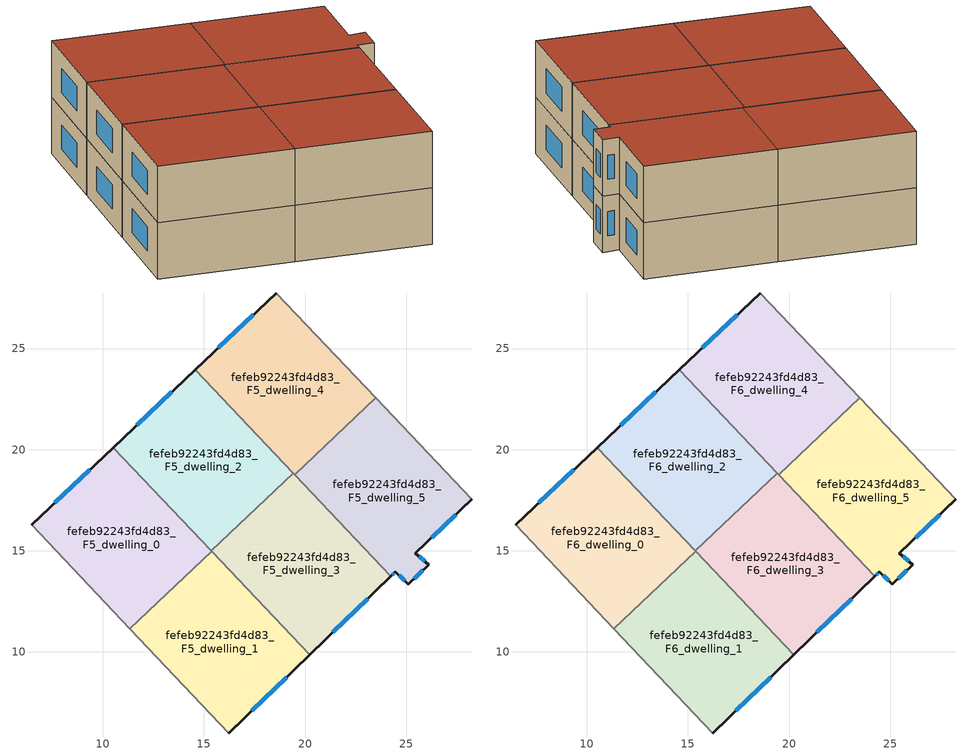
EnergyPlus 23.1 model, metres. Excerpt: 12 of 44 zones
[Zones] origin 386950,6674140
fefeb92243fd4d83_F5_dwelling_0
 floor to fefeb92243fd4d83_F4_dwelling_0 (EU_floor_Construction): 10.52,20.11 15.38,14.98 11.34,11.15 6.48,16.28 z15
 wall outside (EU_wall_Construction): 10.52,20.11 6.48,16.28 z15:18
 wall to fefeb92243fd4d83_F5_dwelling_1 (EU_wall_Construction): 11.34,11.15 15.38,14.98 z15:18
 wall adiabatic (EU_wall_Construction): 6.48,16.28 11.34,11.15 z15:18
 wall to fefeb92243fd4d83_F5_dwelling_2 (EU_wall_Construction): 15.37,15 10.52,20.11 z15:18
 wall to fefeb92243fd4d83_F5_dwelling_3 (EU_wall_Construction): 15.38,14.98 15.37,15 z15:18
 window (EU_Window_Construction): 9.37,19.01 7.64,17.37 z15.86:17.14
fefeb92243fd4d83_F5_dwelling_1
 floor to fefeb92243fd4d83_F4_dwelling_1 (EU_floor_Construction): 15.38,14.98 20.23,9.87 16.23,6 11.34,11.15 z15
 wall outside (EU_wall_Construction): 16.23,6 20.23,9.87 z15:18
 wall adiabatic (EU_wall_Construction): 11.34,11.15 16.23,6 z15:18
 wall to fefeb92243fd4d83_F5_dwelling_3 (EU_wall_Construction): 20.23,9.87 15.38,14.98 z15:18
 window (EU_Window_Construction): 17.37,7.1 19.09,8.76 z15.86:17.14
fefeb92243fd4d83_F5_dwelling_2
 floor to fefeb92243fd4d83_F4_dwelling_2 (EU_floor_Construction): 14.58,23.95 19.42,18.84 15.36,15 10.52,20.11 z15
 wall outside (EU_wall_Construction): 14.58,23.95 10.52,20.11 z15:18
 wall to fefeb92243fd4d83_F5_dwelling_3 (EU_wall_Construction): 15.36,15 19.42,18.84 z15:18
 wall to fefeb92243fd4d83_F5_dwelling_4 (EU_wall_Construction): 19.42,18.84 14.58,23.95 z15:18
 window (EU_Window_Construction): 13.42,22.85 11.68,21.21 z15.86:17.14
fefeb92243fd4d83_F5_dwelling_3
 floor to fefeb92243fd4d83_F4_dwelling_3 (EU_floor_Construction): 19.42,18.84 24.25,13.75 20.23,9.87 15.36,15 z15
 wall outside (EU_wall_Construction): 20.23,9.87 24.25,13.75 z15:18
 wall to fefeb92243fd4d83_F5_dwelling_5 (EU_wall_Construction): 24.25,13.75 19.49,18.77 z15:18
 wall to fefeb92243fd4d83_F5_dwelling_4 (EU_wall_Construction): 19.49,18.77 19.42,18.84 z15:18
 window (EU_Window_Construction): 21.38,10.98 23.1,12.64 z15.86:17.14
fefeb92243fd4d83_F5_dwelling_4
 floor to fefeb92243fd4d83_F4_dwelling_4 (EU_floor_Construction): 18.58,27.75 23.49,22.56 19.49,18.77 14.58,23.95 z15
 wall outside (EU_wall_Construction): 18.58,27.75 14.58,23.95 z15:18
 wall adiabatic (EU_wall_Construction): 23.49,22.56 18.58,27.75 z15:18
 wall to fefeb92243fd4d83_F5_dwelling_5 (EU_wall_Construction): 19.49,18.77 23.49,22.56 z15:18
 window (EU_Window_Construction): 17.43,26.66 15.72,25.04 z15.86:17.14
fefeb92243fd4d83_F5_dwelling_5
 floor to fefeb92243fd4d83_F4_dwelling_5 (EU_floor_Construction): 23.49,22.56 28.25,17.54 25.45,14.89 26.11,14.32 25.1,13.34 24.46,13.96 24.25,13.75 19.49,18.77 z15
 wall outside (EU_wall_Construction): 24.25,13.75 24.46,13.96 25.1,13.34 26.11,14.32 25.45,14.89 28.25,17.54 z15:18
 wall adiabatic (EU_wall_Construction): 28.25,17.54 23.49,22.56 z15:18
 window (EU_Window_Construction): 26.25,15.65 27.45,16.78 / 25.92,14.48 25.64,14.72 / 25.39,13.62 25.82,14.04 / 24.65,13.78 24.92,13.52 / 24.31,13.81 24.4,13.9 z15.86:17.14
fefeb92243fd4d83_F6_dwelling_0
 floor to fefeb92243fd4d83_F5_dwelling_0 (EU_floor_Construction): 10.52,20.11 15.38,14.98 11.34,11.15 6.48,16.28 z18
 wall outside (EU_wall_Construction): 10.52,20.11 6.48,16.28 z18:21
 wall to fefeb92243fd4d83_F6_dwelling_1 (EU_wall_Construction): 11.34,11.15 15.38,14.98 z18:21
 wall adiabatic (EU_wall_Construction): 6.48,16.28 11.34,11.15 z18:21
 wall to fefeb92243fd4d83_F6_dwelling_2 (EU_wall_Construction): 15.37,15 10.52,20.11 z18:21
 wall to fefeb92243fd4d83_F6_dwelling_3 (EU_wall_Construction): 15.38,14.98 15.37,15 z18:21
 window (EU_Window_Construction): 9.37,19.01 7.64,17.37 z18.86:20.14
 roof outside (EU_roof_Construction): 15.38,14.98 10.52,20.11 6.48,16.28 11.34,11.15 z21
fefeb92243fd4d83_F6_dwelling_1
 floor to fefeb92243fd4d83_F5_dwelling_1 (EU_floor_Construction): 15.38,14.98 20.23,9.87 16.23,6 11.34,11.15 z18
 wall outside (EU_wall_Construction): 16.23,6 20.23,9.87 z18:21
 wall adiabatic (EU_wall_Construction): 11.34,11.15 16.23,6 z18:21
 wall to fefeb92243fd4d83_F6_dwelling_3 (EU_wall_Construction): 20.23,9.87 15.38,14.98 z18:21
 window (EU_Window_Construction): 17.37,7.1 19.09,8.76 z18.86:20.14
 roof outside (EU_roof_Construction): 20.23,9.87 15.38,14.98 11.34,11.15 16.23,6 z21
fefeb92243fd4d83_F6_dwelling_2
 floor to fefeb92243fd4d83_F5_dwelling_2 (EU_floor_Construction): 14.58,23.95 19.42,18.84 15.36,15 10.52,20.11 z18
 wall outside (EU_wall_Construction): 14.58,23.95 10.52,20.11 z18:21
 wall to fefeb92243fd4d83_F6_dwelling_3 (EU_wall_Construction): 15.36,15 19.42,18.84 z18:21
 wall to fefeb92243fd4d83_F6_dwelling_4 (EU_wall_Construction): 19.42,18.84 14.58,23.95 z18:21
 window (EU_Window_Construction): 13.42,22.85 11.68,21.21 z18.86:20.14
 roof outside (EU_roof_Construction): 19.42,18.84 14.58,23.95 10.52,20.11 15.36,15 z21
fefeb92243fd4d83_F6_dwelling_3
 floor to fefeb92243fd4d83_F5_dwelling_3 (EU_floor_Construction): 19.42,18.84 24.25,13.75 20.23,9.87 15.36,15 z18
 wall outside (EU_wall_Construction): 20.23,9.87 24.25,13.75 z18:21
 wall to fefeb92243fd4d83_F6_dwelling_5 (EU_wall_Construction): 24.25,13.75 19.49,18.77 z18:21
 wall to fefeb92243fd4d83_F6_dwelling_4 (EU_wall_Construction): 19.49,18.77 19.42,18.84 z18:21
 window (EU_Window_Construction): 21.38,10.98 23.1,12.64 z18.86:20.14
 roof outside (EU_roof_Construction): 24.25,13.75 19.42,18.84 15.36,15 20.23,9.87 z21
fefeb92243fd4d83_F6_dwelling_4
 floor to fefeb92243fd4d83_F5_dwelling_4 (EU_floor_Construction): 18.58,27.75 23.49,22.56 19.49,18.77 14.58,23.95 z18
 wall outside (EU_wall_Construction): 18.58,27.75 14.58,23.95 z18:21
 wall adiabatic (EU_wall_Construction): 23.49,22.56 18.58,27.75 z18:21
 wall to fefeb92243fd4d83_F6_dwelling_5 (EU_wall_Construction): 19.49,18.77 23.49,22.56 z18:21
 window (EU_Window_Construction): 17.43,26.66 15.72,25.04 z18.86:20.14
 roof outside (EU_roof_Construction): 23.49,22.56 18.58,27.75 14.58,23.95 19.49,18.77 z21
fefeb92243fd4d83_F6_dwelling_5
 floor to fefeb92243fd4d83_F5_dwelling_5 (EU_floor_Construction): 23.49,22.56 28.25,17.54 25.45,14.89 26.11,14.32 25.1,13.34 24.46,13.96 24.25,13.75 19.49,18.77 z18
 wall outside (EU_wall_Construction): 24.25,13.75 24.46,13.96 25.1,13.34 26.11,14.32 25.45,14.89 28.25,17.54 z18:21
 wall adiabatic (EU_wall_Construction): 28.25,17.54 23.49,22.56 z18:21
 window (EU_Window_Construction): 26.25,15.65 27.45,16.78 / 25.92,14.48 25.64,14.72 / 25.39,13.62 25.82,14.04 / 24.65,13.78 24.92,13.52 / 24.31,13.81 24.4,13.9 z18.86:20.14
 roof outside (EU_roof_Construction): 26.11,14.32 25.45,14.89 28.25,17.54 23.49,22.56 19.49,18.77 24.25,13.75 24.46,13.96 25.1,13.34 z21
[Building]
EU S2 Campaign: North Axis=0; Terrain=City; Solar Distribution=FullExterior
[Site:Location]
Helsinki-Vantaa.AP: Latitude=60.317; Longitude=24.963; Time Zone=2; Elevation=54.6
[SizingPeriod:WeatherFileDays]
AnnualSizingPeriod: Begin Month=1; Begin Day of Month=1; End Month=12; End Day of Month=31; Day of Week for Start Day=Monday; Use Weather File Daylight Saving Period=No; Use Weather File Rain and Snow Indicators=No
[MATERIAL]
EU_InternalMass_Material: Roughness=MediumRough; Thickness=0.1; Conductivity=1; Density=1800; Specific Heat=900; Thermal Absorptance=0.9; Solar Absorptance=0.7; Visible Absorptance=0.7
[MATERIAL:NOMASS] Roughness=MediumRough; Thermal Absorptance=0.9; Solar Absorptance=0.7; Visible Absorptance=0.7
Name | Thermal Resistance
EU_wall_NoMass | 1.10183
EU_roof_NoMass; EU_floor_NoMass | 1.70606
[WINDOWMATERIAL:SIMPLEGLAZINGSYSTEM]
EU_Window_SimpleGlazing: UFactor=3.11035; Solar Heat Gain Coefficient=0.8; Visible Transmittance=0.8
[CONSTRUCTION]
EU_wall_Construction: EU_wall_NoMass
EU_roof_Construction: EU_roof_NoMass
EU_floor_Construction: EU_floor_NoMass
EU_Window_Construction: EU_Window_SimpleGlazing
EU_InternalMass_Construction: EU_InternalMass_Material
[ZONE] Type=1; Multiplier=1; Ceiling Height=autocalculate; Floor Area=autocalculate; Part of Total Floor Area=Yes
Name | Volume
fefeb92243fd4d83_F5_dwelling_0; fefeb92243fd4d83_F6_dwelling_0 | 118.047
fefeb92243fd4d83_F5_dwelling_1; fefeb92243fd4d83_F6_dwelling_1; fefeb92243fd4d83_F5_dwelling_5; fefeb92243fd4d83_F6_dwelling_5 | 118.058
fefeb92243fd4d83_F5_dwelling_2; fefeb92243fd4d83_F6_dwelling_2 | 118.052
fefeb92243fd4d83_F5_dwelling_3; fefeb92243fd4d83_F6_dwelling_3 | 118.065
fefeb92243fd4d83_F5_dwelling_4; fefeb92243fd4d83_F6_dwelling_4 | 118.045
[INTERNALMASS] Construction=EU_InternalMass_Construction
Name | Zone or ZoneList | Surface Area
fefeb92243fd4d83_F5_dwelling_0_EU_InternalMass | fefeb92243fd4d83_F5_dwelling_0 | 39.3498
fefeb92243fd4d83_F5_dwelling_1_EU_InternalMass | fefeb92243fd4d83_F5_dwelling_1 | 39.3518
fefeb92243fd4d83_F5_dwelling_2_EU_InternalMass | fefeb92243fd4d83_F5_dwelling_2 | 39.3507
fefeb92243fd4d83_F5_dwelling_3_EU_InternalMass | fefeb92243fd4d83_F5_dwelling_3 | 39.3541
fefeb92243fd4d83_F5_dwelling_4_EU_InternalMass | fefeb92243fd4d83_F5_dwelling_4 | 39.3491
fefeb92243fd4d83_F5_dwelling_5_EU_InternalMass | fefeb92243fd4d83_F5_dwelling_5 | 39.3528
fefeb92243fd4d83_F6_dwelling_0_EU_InternalMass | fefeb92243fd4d83_F6_dwelling_0 | 39.3498
fefeb92243fd4d83_F6_dwelling_1_EU_InternalMass | fefeb92243fd4d83_F6_dwelling_1 | 39.3518
fefeb92243fd4d83_F6_dwelling_2_EU_InternalMass | fefeb92243fd4d83_F6_dwelling_2 | 39.3507
fefeb92243fd4d83_F6_dwelling_3_EU_InternalMass | fefeb92243fd4d83_F6_dwelling_3 | 39.3541
fefeb92243fd4d83_F6_dwelling_4_EU_InternalMass | fefeb92243fd4d83_F6_dwelling_4 | 39.3491
fefeb92243fd4d83_F6_dwelling_5_EU_InternalMass | fefeb92243fd4d83_F6_dwelling_5 | 39.3528
[OTHEREQUIPMENT] Fuel Type=Electricity; Design Level Calculation Method=Watts/Area; Power per Zone Floor Area=1; Fraction Latent=0; Fraction Radiant=0; Fraction Lost=0; Carbon Dioxide Generation Rate=0; EndUse Subcategory=EU_Step8_InternalGains
Name | Zone or ZoneList or Space or SpaceList | Schedule
EU_Step8_InternalGain_fefeb92243fd4d83_F5_dwelling_0_f000 | fefeb92243fd4d83_F5_dwelling_0 | EU_Step8_GainSchedule_fefeb92243fd4d83_F5_dwelling_0_f000
EU_Step8_InternalGain_fefeb92243fd4d83_F5_dwelling_1_f000 | fefeb92243fd4d83_F5_dwelling_1 | EU_Step8_GainSchedule_fefeb92243fd4d83_F5_dwelling_1_f000
EU_Step8_InternalGain_fefeb92243fd4d83_F5_dwelling_2_f000 | fefeb92243fd4d83_F5_dwelling_2 | EU_Step8_GainSchedule_fefeb92243fd4d83_F5_dwelling_2_f000
EU_Step8_InternalGain_fefeb92243fd4d83_F5_dwelling_3_f000 | fefeb92243fd4d83_F5_dwelling_3 | EU_Step8_GainSchedule_fefeb92243fd4d83_F5_dwelling_3_f000
EU_Step8_InternalGain_fefeb92243fd4d83_F5_dwelling_4_f000 | fefeb92243fd4d83_F5_dwelling_4 | EU_Step8_GainSchedule_fefeb92243fd4d83_F5_dwelling_4_f000
EU_Step8_InternalGain_fefeb92243fd4d83_F5_dwelling_5_f000 | fefeb92243fd4d83_F5_dwelling_5 | EU_Step8_GainSchedule_fefeb92243fd4d83_F5_dwelling_5_f000
EU_Step8_InternalGain_fefeb92243fd4d83_F6_dwelling_0_f000 | fefeb92243fd4d83_F6_dwelling_0 | EU_Step8_GainSchedule_fefeb92243fd4d83_F6_dwelling_0_f000
EU_Step8_InternalGain_fefeb92243fd4d83_F6_dwelling_1_f000 | fefeb92243fd4d83_F6_dwelling_1 | EU_Step8_GainSchedule_fefeb92243fd4d83_F6_dwelling_1_f000
EU_Step8_InternalGain_fefeb92243fd4d83_F6_dwelling_2_f000 | fefeb92243fd4d83_F6_dwelling_2 | EU_Step8_GainSchedule_fefeb92243fd4d83_F6_dwelling_2_f000
EU_Step8_InternalGain_fefeb92243fd4d83_F6_dwelling_3_f000 | fefeb92243fd4d83_F6_dwelling_3 | EU_Step8_GainSchedule_fefeb92243fd4d83_F6_dwelling_3_f000
EU_Step8_InternalGain_fefeb92243fd4d83_F6_dwelling_4_f000 | fefeb92243fd4d83_F6_dwelling_4 | EU_Step8_GainSchedule_fefeb92243fd4d83_F6_dwelling_4_f000
EU_Step8_InternalGain_fefeb92243fd4d83_F6_dwelling_5_f000 | fefeb92243fd4d83_F6_dwelling_5 | EU_Step8_GainSchedule_fefeb92243fd4d83_F6_dwelling_5_f000
[ZONEVENTILATION:DESIGNFLOWRATE] Schedule=EU_AlwaysOn; Design Flow Rate Calculation Method=AirChanges/Hour; Air Changes per Hour=0.756316; Ventilation Type=Natural; Fan Pressure Rise=0; Fan Total Efficiency=1; Constant Term Coefficient=1; Temperature Term Coefficient=0; Velocity Term Coefficient=0; Velocity Squared Term Coefficient=0; Minimum Indoor Temperature=-100; Maximum Indoor Temperature=100; Delta Temperature=-100; Minimum Outdoor Temperature=-100; Maximum Outdoor Temperature=100; Maximum Wind Speed=40
Name | Zone or ZoneList or Space or SpaceList
EU_ConstantAir_fefeb92243fd4d83_F5_dwelling_0 | fefeb92243fd4d83_F5_dwelling_0
EU_ConstantAir_fefeb92243fd4d83_F5_dwelling_1 | fefeb92243fd4d83_F5_dwelling_1
EU_ConstantAir_fefeb92243fd4d83_F5_dwelling_2 | fefeb92243fd4d83_F5_dwelling_2
EU_ConstantAir_fefeb92243fd4d83_F5_dwelling_3 | fefeb92243fd4d83_F5_dwelling_3
EU_ConstantAir_fefeb92243fd4d83_F5_dwelling_4 | fefeb92243fd4d83_F5_dwelling_4
EU_ConstantAir_fefeb92243fd4d83_F5_dwelling_5 | fefeb92243fd4d83_F5_dwelling_5
EU_ConstantAir_fefeb92243fd4d83_F6_dwelling_0 | fefeb92243fd4d83_F6_dwelling_0
EU_ConstantAir_fefeb92243fd4d83_F6_dwelling_1 | fefeb92243fd4d83_F6_dwelling_1
EU_ConstantAir_fefeb92243fd4d83_F6_dwelling_2 | fefeb92243fd4d83_F6_dwelling_2
EU_ConstantAir_fefeb92243fd4d83_F6_dwelling_3 | fefeb92243fd4d83_F6_dwelling_3
EU_ConstantAir_fefeb92243fd4d83_F6_dwelling_4 | fefeb92243fd4d83_F6_dwelling_4
EU_ConstantAir_fefeb92243fd4d83_F6_dwelling_5 | fefeb92243fd4d83_F6_dwelling_5
[HVACTEMPLATE:THERMOSTAT] Constant Heating Setpoint=20; Constant Cooling Setpoint=50
EU_HeatOnly_fefeb92243fd4d83_F1_dwelling_6; EU_HeatOnly_fefeb92243fd4d83_F2_dwelling_0; EU_HeatOnly_fefeb92243fd4d83_F2_dwelling_1; EU_HeatOnly_fefeb92243fd4d83_F2_dwelling_2; EU_HeatOnly_fefeb92243fd4d83_F2_dwelling_3; EU_HeatOnly_fefeb92243fd4d83_F2_dwelling_4; EU_HeatOnly_fefeb92243fd4d83_F2_dwelling_5; EU_HeatOnly_fefeb92243fd4d83_F3_dwelling_0; EU_HeatOnly_fefeb92243fd4d83_F3_dwelling_1; EU_HeatOnly_fefeb92243fd4d83_F3_dwelling_2; EU_HeatOnly_fefeb92243fd4d83_F3_dwelling_3; EU_HeatOnly_fefeb92243fd4d83_F3_dwelling_4; EU_HeatOnly_fefeb92243fd4d83_F3_dwelling_5; EU_HeatOnly_fefeb92243fd4d83_F4_dwelling_0; EU_HeatOnly_fefeb92243fd4d83_F4_dwelling_1; EU_HeatOnly_fefeb92243fd4d83_F4_dwelling_2; EU_HeatOnly_fefeb92243fd4d83_F4_dwelling_3; EU_HeatOnly_fefeb92243fd4d83_F4_dwelling_4; EU_HeatOnly_fefeb92243fd4d83_F4_dwelling_5; EU_HeatOnly_fefeb92243fd4d83_F5_dwelling_0; EU_HeatOnly_fefeb92243fd4d83_F5_dwelling_1; EU_HeatOnly_fefeb92243fd4d83_F5_dwelling_2; EU_HeatOnly_fefeb92243fd4d83_F5_dwelling_3; EU_HeatOnly_fefeb92243fd4d83_F5_dwelling_4; EU_HeatOnly_fefeb92243fd4d83_F5_dwelling_5; EU_HeatOnly_fefeb92243fd4d83_F6_dwelling_0; EU_HeatOnly_fefeb92243fd4d83_F6_dwelling_1; EU_HeatOnly_fefeb92243fd4d83_F6_dwelling_2; EU_HeatOnly_fefeb92243fd4d83_F6_dwelling_3; EU_HeatOnly_fefeb92243fd4d83_F6_dwelling_4; EU_HeatOnly_fefeb92243fd4d83_F6_dwelling_5
[HVACTEMPLATE:ZONE:IDEALLOADSAIRSYSTEM] System Availability Schedule=EU_AlwaysOn; Maximum Heating Supply Air Temperature=50; Minimum Cooling Supply Air Temperature=13; Maximum Heating Supply Air Humidity Ratio=0.0156; Minimum Cooling Supply Air Humidity Ratio=0.0077; Heating Limit=NoLimit; Cooling Limit=NoLimit; Heating Availability Schedule=EU_AlwaysOn; Cooling Availability Schedule=EU_CoolingOff; Dehumidification Control Type=ConstantSensibleHeatRatio; Cooling Sensible Heat Ratio=0.7; Dehumidification Setpoint=60; Humidification Control Type=None; Humidification Setpoint=30; Outdoor Air Method=None; Outdoor Air Flow Rate per Person=0.00944; Outdoor Air Flow Rate per Zone Floor Area=0; Outdoor Air Flow Rate per Zone=0; Demand Controlled Ventilation Type=None; Outdoor Air Economizer Type=NoEconomizer; Heat Recovery Type=None; Sensible Heat Recovery Effectiveness=0.7; Latent Heat Recovery Effectiveness=0.65
Name | Template Thermostat
fefeb92243fd4d83_F5_dwelling_0 | EU_HeatOnly_fefeb92243fd4d83_F5_dwelling_0
fefeb92243fd4d83_F5_dwelling_1 | EU_HeatOnly_fefeb92243fd4d83_F5_dwelling_1
fefeb92243fd4d83_F5_dwelling_2 | EU_HeatOnly_fefeb92243fd4d83_F5_dwelling_2
fefeb92243fd4d83_F5_dwelling_3 | EU_HeatOnly_fefeb92243fd4d83_F5_dwelling_3
fefeb92243fd4d83_F5_dwelling_4 | EU_HeatOnly_fefeb92243fd4d83_F5_dwelling_4
fefeb92243fd4d83_F5_dwelling_5 | EU_HeatOnly_fefeb92243fd4d83_F5_dwelling_5
fefeb92243fd4d83_F6_dwelling_0 | EU_HeatOnly_fefeb92243fd4d83_F6_dwelling_0
fefeb92243fd4d83_F6_dwelling_1 | EU_HeatOnly_fefeb92243fd4d83_F6_dwelling_1
fefeb92243fd4d83_F6_dwelling_2 | EU_HeatOnly_fefeb92243fd4d83_F6_dwelling_2
fefeb92243fd4d83_F6_dwelling_3 | EU_HeatOnly_fefeb92243fd4d83_F6_dwelling_3
fefeb92243fd4d83_F6_dwelling_4 | EU_HeatOnly_fefeb92243fd4d83_F6_dwelling_4
fefeb92243fd4d83_F6_dwelling_5 | EU_HeatOnly_fefeb92243fd4d83_F6_dwelling_5
[SIZING:ZONE] Zone Cooling Design Supply Air Temperature Input Method=SupplyAirTemperature; Zone Cooling Design Supply Air Temperature=13; Zone Heating Design Supply Air Temperature Input Method=SupplyAirTemperature; Zone Heating Design Supply Air Temperature=50; Zone Cooling Design Supply Air Humidity Ratio=0.008; Zone Heating Design Supply Air Humidity Ratio=0.008; Cooling Design Air Flow Method=DesignDay; Cooling Design Air Flow Rate=0; Cooling Minimum Air Flow per Zone Floor Area=0.000762; Cooling Minimum Air Flow=0; Cooling Minimum Air Flow Fraction=0.2; Heating Design Air Flow Method=DesignDay; Heating Design Air Flow Rate=0; Heating Maximum Air Flow per Zone Floor Area=0.002032; Heating Maximum Air Flow=0.141576; Heating Maximum Air Flow Fraction=0.3; Account for Dedicated Outdoor Air System=No; Dedicated Outdoor Air System Control Strategy=NeutralSupplyAir; Dedicated Outdoor Air Low Setpoint Temperature for Design=autosize; Dedicated Outdoor Air High Setpoint Temperature for Design=autosize; Zone Load Sizing Method=Sensible Load Only No Latent Load; Zone Latent Cooling Design Supply Air Humidity Ratio Input Method=HumidityRatioDifference; Zone Cooling Design Supply Air Humidity Ratio Difference=0.005; Zone Latent Heating Design Supply Air Humidity Ratio Input Method=HumidityRatioDifference; Zone Humidification Design Supply Air Humidity Ratio Difference=0.005
fefeb92243fd4d83_F5_dwelling_0; fefeb92243fd4d83_F5_dwelling_1; fefeb92243fd4d83_F5_dwelling_2; fefeb92243fd4d83_F5_dwelling_3; fefeb92243fd4d83_F5_dwelling_4; fefeb92243fd4d83_F5_dwelling_5; fefeb92243fd4d83_F6_dwelling_0; fefeb92243fd4d83_F6_dwelling_1; fefeb92243fd4d83_F6_dwelling_2; fefeb92243fd4d83_F6_dwelling_3; fefeb92243fd4d83_F6_dwelling_4; fefeb92243fd4d83_F6_dwelling_5
[SCHEDULE:CONSTANT]
Name | Hourly Value
EU_AlwaysOn | 1
EU_CoolingOff | 0
[SCHEDULE:FILE] Column Number=1; Rows to Skip at Top=0; Number of Hours of Data=8760; Column Separator=Comma; Interpolate to Timestep=No; Minutes per Item=60; Adjust Schedule for Daylight Savings=Yes
Name | File
EU_Step8_GainSchedule_fefeb92243fd4d83_F5_dwelling_0_f000 | ../../schedules/fefeb92243fd4d83/fefeb92243fd4d83_F5_dwelling_0_f000_gain.csv
EU_Step8_GainSchedule_fefeb92243fd4d83_F5_dwelling_1_f000 | ../../schedules/fefeb92243fd4d83/fefeb92243fd4d83_F5_dwelling_1_f000_gain.csv
EU_Step8_GainSchedule_fefeb92243fd4d83_F5_dwelling_2_f000 | ../../schedules/fefeb92243fd4d83/fefeb92243fd4d83_F5_dwelling_2_f000_gain.csv
EU_Step8_GainSchedule_fefeb92243fd4d83_F5_dwelling_3_f000 | ../../schedules/fefeb92243fd4d83/fefeb92243fd4d83_F5_dwelling_3_f000_gain.csv
EU_Step8_GainSchedule_fefeb92243fd4d83_F5_dwelling_4_f000 | ../../schedules/fefeb92243fd4d83/fefeb92243fd4d83_F5_dwelling_4_f000_gain.csv
EU_Step8_GainSchedule_fefeb92243fd4d83_F5_dwelling_5_f000 | ../../schedules/fefeb92243fd4d83/fefeb92243fd4d83_F5_dwelling_5_f000_gain.csv
EU_Step8_GainSchedule_fefeb92243fd4d83_F6_dwelling_0_f000 | ../../schedules/fefeb92243fd4d83/fefeb92243fd4d83_F6_dwelling_0_f000_gain.csv
EU_Step8_GainSchedule_fefeb92243fd4d83_F6_dwelling_1_f000 | ../../schedules/fefeb92243fd4d83/fefeb92243fd4d83_F6_dwelling_1_f000_gain.csv
EU_Step8_GainSchedule_fefeb92243fd4d83_F6_dwelling_2_f000 | ../../schedules/fefeb92243fd4d83/fefeb92243fd4d83_F6_dwelling_2_f000_gain.csv
EU_Step8_GainSchedule_fefeb92243fd4d83_F6_dwelling_3_f000 | ../../schedules/fefeb92243fd4d83/fefeb92243fd4d83_F6_dwelling_3_f000_gain.csv
EU_Step8_GainSchedule_fefeb92243fd4d83_F6_dwelling_4_f000 | ../../schedules/fefeb92243fd4d83/fefeb92243fd4d83_F6_dwelling_4_f000_gain.csv
EU_Step8_GainSchedule_fefeb92243fd4d83_F6_dwelling_5_f000 | ../../schedules/fefeb92243fd4d83/fefeb92243fd4d83_F6_dwelling_5_f000_gain.csv
